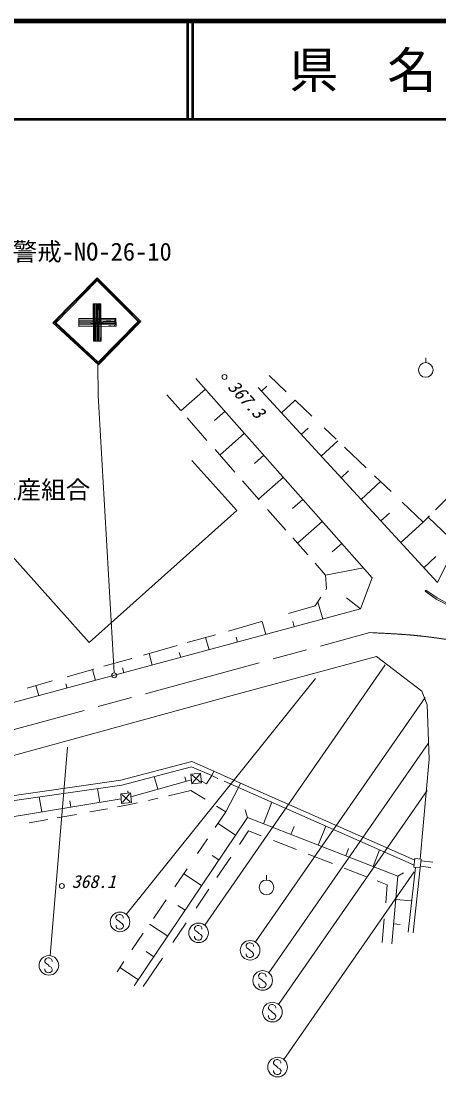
# Model space of a CAD drawing. Units: millimetres, scale not verified. Extents: x 40000 to 680000, y 20000 to 380000.
# Drawn here: x 280776 to 323384, y 272260 to 380000 of the extents above; entities that cross this region are included whole.
import ezdxf
from ezdxf.enums import TextEntityAlignment as Align

# ---------------------------------------------------------------- set-up
doc = ezdxf.new("R2010")
doc.units = ezdxf.units.MM
doc.header["$LTSCALE"] = 1000
doc.linetypes.add('CHAIN', pattern=[18.5, 12, -1.5, 3.5, -1.5])
for name, color, linetype, lineweight in [('M-BGD', 7, 'Continuous', 13), ('M-BMK', 2, 'CHAIN', 13), ('M-BMK-HTXT', 7, 'Continuous', 13), ('M-STR-STRC', 7, 'Continuous', 13), ('M-TTL', 2, 'Continuous', 140), ('M-TTL-LINE', 7, 'Continuous', 50)]:
    doc.layers.add(name, color=color, linetype=linetype, lineweight=lineweight)
doc.layers.add('M-TTL-TXT', color=7, linetype='Continuous')
doc.styles.add('ＭＳ ゴシック', font='')
doc.styles.get('ＭＳ ゴシック').set_extended_font_data('MS Gothic')

msp = doc.modelspace()

# ---------------------------------------------------------------- linework, layer by layer
at = {"layer": 'M-BGD'}
for p, q in [((322056, 345147), (322056, 345647)), ((334589, 345829), (323254, 322715)), ((307824, 342179), (306071, 343851)), ((298612, 343546), (316577, 323185)), ((305287, 342231), (305828, 342730)), ((297019, 340290), (295645, 341851)), ((299586, 342442), (297075, 340226)), ((323254, 322715), (304948, 342599)), ((307319, 340024), (308725, 341319)), ((310422, 339700), (308743, 341302)), ((299728, 337211), (297695, 339521)), ((301571, 340193), (300507, 339254)), ((309351, 337817), (310041, 338453)), ((312912, 337325), (311682, 338498)), ((303556, 337943), (301038, 335721)), ((302579, 333970), (300554, 336272)), ((311383, 335610), (313076, 337169)), ((315982, 334396), (313765, 336511)), ((298191, 335157), (302761, 330045)), ((305541, 335694), (304572, 334839)), ((313414, 333403), (314166, 334095)), ((305059, 331151), (303346, 333097)), ((307526, 333444), (305001, 331217)), ((315446, 331196), (317426, 333018)), ((318513, 331981), (316834, 333583)), ((324874, 331953), (323030, 330116)), ((309511, 331195), (308459, 330267)), ((321776, 328868), (319635, 330911)), ((287714, 316586), (275838, 329864)), ((302761, 330045), (287714, 316586)), ((307787, 328050), (305919, 330173)), ((317478, 328989), (318347, 329788)), ((311495, 328945), (308964, 326712)), ((321776, 328868), (319510, 326781)), ((322434, 329523), (321776, 328868)), ((322294, 329384), (325170, 326623)), ((310004, 325530), (308479, 327263)), ((313480, 326696), (312504, 325834)), ((311834, 323451), (310761, 324670)), ((321866, 324222), (323088, 325358)), ((315685, 324197), (311834, 323451)), ((311931, 322084), (311834, 323451)), ((316577, 323185), (315401, 320021)), ((310769, 320328), (311349, 321204)), ((311859, 321974), (311931, 322084)), ((315401, 320021), (313975, 321156)), ((321977, 321813), (322062, 321936)), ((321977, 321813), (323116, 321019)), ((322062, 321936), (323194, 321148)), ((323194, 321148), (324619, 320399)), ((315401, 320021), (279965, 310456)), ((308056, 319559), (310769, 320328)), ((311532, 318977), (311041, 320739)), ((323116, 321019), (324560, 320261)), ((301911, 317760), (305281, 318715)), ((305739, 317413), (305370, 318740)), ((308635, 318195), (308489, 318719)), ((297721, 316572), (300597, 317387)), ((299946, 315849), (299597, 317104)), ((302842, 316631), (302699, 317148)), ((293257, 315307), (296678, 316277)), ((289206, 314159), (292060, 314968)), ((294153, 314286), (293824, 315468)), ((297050, 315068), (296911, 315565)), ((302151, 311148), (317036, 315143)), ((317036, 315143), (321632, 311606)), ((285474, 313101), (288180, 313868)), ((288360, 312722), (288051, 313832)), ((291257, 313504), (291122, 313987)), ((281390, 311944), (283942, 312667)), ((282567, 311158), (282279, 312196)), ((285464, 311940), (285348, 312356)), ((321632, 311606), (322195, 310239)), ((278653, 304679), (302151, 311148)), ((322195, 310239), (322386, 304695)), ((290944, 302527), (298189, 304428)), ((291043, 302037), (298149, 303900)), ((298149, 303900), (300217, 303010)), ((298189, 304428), (300415, 303469)), ((322386, 304695), (321471, 294490)), ((294349, 302918), (294715, 301610)), ((297604, 302419), (297477, 302873)), ((299085, 303251), (298090, 303159)), ((298090, 303159), (298181, 302163)), ((299068, 302345), (298198, 303069)), ((298995, 303142), (298272, 302272)), ((299177, 302255), (299085, 303251)), ((299697, 302181), (300217, 303010)), ((300211, 303013), (300851, 302726)), ((300217, 303010), (300415, 303469)), ((300415, 303469), (303165, 302239)), ((300415, 303469), (301058, 303181)), ((301629, 302926), (303165, 302239)), ((250986, 296836), (290944, 302527)), ((262769, 298009), (291043, 302037)), ((288799, 300264), (288566, 301684)), ((291965, 300840), (298144, 302570)), ((298181, 302163), (299177, 302255)), ((299159, 302447), (299697, 302181)), ((301469, 302450), (302961, 301782)), ((302961, 301782), (301667, 299312)), ((303165, 302239), (302961, 301782)), ((302962, 301781), (320852, 293863)), ((303165, 302239), (320916, 294382)), ((272273, 297558), (290980, 300622)), ((282877, 299295), (282625, 300837)), ((291927, 301246), (290931, 301155)), ((290931, 301155), (291023, 300159)), ((291910, 300341), (291040, 301064)), ((291837, 301137), (291113, 300268)), ((291707, 301226), (291649, 301435)), ((292019, 300250), (291927, 301246)), ((293759, 300481), (294724, 300704)), ((295817, 300956), (298072, 301476)), ((298072, 301476), (299549, 300587)), ((285838, 299779), (285734, 300416)), ((287771, 299294), (289582, 299623)), ((290604, 299808), (291709, 300009)), ((291023, 300159), (292019, 300250)), ((291709, 300009), (292648, 300225)), ((300706, 299891), (301667, 299312)), ((306357, 300279), (305501, 298092)), ((281588, 298173), (283489, 298518)), ((284448, 298691), (286407, 299047)), ((292315, 281538), (303853, 298736)), ((301667, 299312), (300580, 297715)), ((303853, 298736), (303628, 299501)), ((303853, 298736), (319190, 292735)), ((300860, 298128), (302646, 296938)), ((303034, 295984), (303982, 297368)), ((303982, 297368), (305261, 296869)), ((308294, 296998), (308615, 297818)), ((311088, 295905), (311849, 297848)), ((299797, 296566), (298767, 295052)), ((306511, 296382), (308872, 295462)), ((313882, 294812), (314180, 295575)), ((316676, 293719), (317341, 295418)), ((300268, 294863), (300948, 294407)), ((300735, 292598), (302153, 294698)), ((310058, 295000), (312548, 294030)), ((320827, 293660), (320937, 294549)), ((320937, 294549), (321593, 294468)), ((321593, 294468), (321483, 293579)), ((321574, 294312), (322756, 294161)), ((297708, 293496), (296456, 291656)), ((313734, 293568), (315988, 292689)), ((319190, 292735), (319780, 293071)), ((320986, 293640), (320254, 287017)), ((321482, 293579), (320751, 286962)), ((321483, 293579), (320827, 293660)), ((321507, 293766), (322561, 293631)), ((297369, 292997), (299185, 291778)), ((305810, 292343), (305810, 292843)), ((317089, 292260), (318127, 291855)), ((319190, 292735), (318591, 285853)), ((298627, 289474), (299931, 291406)), ((318127, 291855), (317962, 290027)), ((295562, 290343), (294265, 288437)), ((320609, 290235), (318985, 290376)), ((296773, 289761), (297503, 289271)), ((293872, 287860), (295729, 286627)), ((296262, 285970), (297620, 287982)), ((317814, 288399), (317594, 285966)), ((318768, 287886), (319436, 287827)), ((293228, 286913), (292077, 285222)), ((293522, 285057), (294318, 284523)), ((291268, 284033), (290559, 282991)), ((290848, 283415), (292734, 282163)), ((293223, 281467), (295180, 284367))]:
    msp.add_line(p, q, dxfattribs=at)
for centre, radius in [((322051, 344401), 750), ((301521, 343688), 250), ((290273, 313238), 250), ((284934, 291741), 250), ((305805, 291597), 750)]:
    msp.add_circle(centre, radius, dxfattribs=at)
at = {"layer": 'M-BMK'}
msp.add_line((275620, 306493), (316350, 317595), dxfattribs=at)
msp.add_open_spline([(316350, 317595), (317954, 317523), (319557, 317452), (321151, 317290), (323886, 317012), (326595, 316468), (329341, 316277), (330981, 316163), (332635, 316174), (334271, 316337), (336263, 316535), (338227, 316957), (340207, 317252), (342946, 317661), (345715, 317828), (348477, 318049), (350588, 318219), (352695, 318420), (354805, 318590), (356898, 318760), (358994, 318899), (361092, 319007), (361442, 319025), (361791, 319042), (362141, 319058), (362491, 319074), (362841, 319089), (363190, 319102), (363540, 319116), (363890, 319128), (364240, 319139), (365248, 319171), (366256, 319192), (367264, 319201), (368272, 319210), (369280, 319208), (370288, 319199), (370833, 319195), (371377, 319189), (371922, 319183)], degree=3, knots=[0, 0, 0, 0, 1, 1, 1, 2, 2, 2, 3, 3, 3, 4, 4, 4, 5, 5, 5, 6, 6, 6, 7, 7, 7, 8, 8, 8, 9, 9, 9, 10, 10, 10, 11, 11, 11, 12, 12, 12, 13, 13, 13, 13], dxfattribs=at)
at = {"layer": 'M-STR-STRC'}
for p, q in [((288534, 353807), (284016, 349210)), ((284057, 349172), (288553, 353674)), ((288458, 353729), (284192, 349259)), ((288535, 353522), (284303, 349217)), ((292996, 349332), (288534, 353807)), ((292715, 349331), (288535, 353522)), ((292850, 349294), (288542, 353685)), ((288110, 351140), (288910, 351147)), ((288143, 347342), (288110, 351140)), ((288110, 351058), (288224, 347405)), ((288231, 351141), (288284, 347385)), ((288330, 351142), (288363, 347406)), ((288450, 351143), (288443, 347367)), ((288549, 351143), (288581, 347408)), ((288633, 351066), (288684, 350538)), ((288688, 351145), (288661, 347408)), ((288767, 351145), (288800, 347410)), ((288838, 351068), (288800, 347434)), ((288910, 351147), (288942, 347349)), ((284016, 349210), (288656, 344916)), ((284163, 349228), (288677, 345008)), ((284303, 349217), (288649, 345195)), ((290447, 349681), (286649, 349648)), ((286649, 349648), (286656, 348848)), ((286650, 349576), (290361, 349608)), ((286651, 349456), (290362, 349508)), ((286652, 349337), (290363, 349369)), ((286653, 349198), (290363, 349310)), ((286654, 349099), (290305, 349210)), ((286655, 349059), (290325, 349131)), ((288647, 345037), (292890, 349334)), ((288649, 345195), (292715, 349331)), ((288656, 344916), (292996, 349332)), ((289482, 349432), (290361, 349508)), ((290346, 349469), (290283, 349502)), ((290409, 349001), (290343, 349507)), ((290454, 348881), (290447, 349681)), ((286655, 348960), (290366, 349032)), ((286656, 348848), (290454, 348881)), ((289736, 348951), (290335, 349031)), ((290233, 348999), (290366, 348880)), ((288942, 347349), (288143, 347342)), ((288870, 347434), (288938, 347860)), ((288638, 341807), (288610, 345005)), ((288638, 341807), (290258, 313488)), ((317920, 314299), (299499, 287742)), ((310799, 312903), (291504, 288842)), ((321971, 310977), (304664, 286026)), ((322280, 306280), (306045, 282875)), ((285489, 305894), (283723, 284630)), ((322197, 301496), (307041, 279647)), ((320873, 293178), (307583, 274018)), ((290568, 288773), (290446, 288588)), ((290760, 288841), (290568, 288773)), ((290881, 288839), (290760, 288841)), ((291132, 288723), (290881, 288839)), ((290446, 288588), (290450, 288456)), ((290450, 288456), (290514, 288328)), ((290457, 287608), (290453, 287730)), ((290514, 288328), (290771, 288148)), ((290771, 288148), (290901, 288018)), ((290901, 288018), (291081, 287904)), ((291081, 287904), (291209, 287705)), ((291196, 288592), (291132, 288723)), ((291198, 288463), (291196, 288592)), ((291209, 287705), (291205, 287594)), ((298777, 287724), (298585, 287656)), ((298898, 287722), (298777, 287724)), ((299149, 287606), (298898, 287722)), ((290497, 287506), (290457, 287608)), ((290583, 287396), (290497, 287506)), ((290770, 287337), (290583, 287396)), ((290905, 287338), (290770, 287337)), ((291004, 287368), (290905, 287338)), ((291146, 287462), (291004, 287368)), ((291205, 287594), (291146, 287462)), ((298585, 287656), (298463, 287471)), ((298463, 287471), (298467, 287339)), ((298467, 287339), (298531, 287211)), ((298474, 286491), (298470, 286612)), ((298531, 287211), (298788, 287031)), ((298788, 287031), (298918, 286901)), ((298918, 286901), (299098, 286786)), ((299098, 286786), (299226, 286587)), ((299213, 287475), (299149, 287606)), ((299214, 287346), (299213, 287475)), ((298514, 286389), (298474, 286491)), ((298599, 286279), (298514, 286389)), ((298787, 286220), (298599, 286279)), ((298921, 286221), (298787, 286220)), ((299021, 286251), (298921, 286221)), ((299162, 286344), (299021, 286251)), ((299222, 286477), (299162, 286344)), ((299226, 286587), (299222, 286477)), ((303839, 285876), (303717, 285690)), ((303717, 285690), (303721, 285559)), ((303721, 285559), (303785, 285430)), ((304031, 285943), (303839, 285876)), ((304152, 285942), (304031, 285943)), ((304403, 285825), (304152, 285942)), ((304468, 285694), (304403, 285825)), ((304469, 285565), (304468, 285694)), ((303728, 284711), (303725, 284832)), ((303769, 284608), (303728, 284711)), ((303854, 284499), (303769, 284608)), ((303785, 285430), (304042, 285251)), ((304041, 284440), (303854, 284499)), ((304176, 284441), (304041, 284440)), ((304042, 285251), (304173, 285120)), ((304173, 285120), (304353, 285006)), ((304276, 284471), (304176, 284441)), ((304417, 284564), (304276, 284471)), ((304353, 285006), (304481, 284807)), ((304476, 284696), (304417, 284564)), ((304481, 284807), (304476, 284696)), ((283316, 284331), (283194, 284146)), ((283194, 284146), (283197, 284014)), ((283197, 284014), (283262, 283886)), ((283262, 283886), (283519, 283706)), ((283507, 284399), (283316, 284331)), ((283629, 284397), (283507, 284399)), ((283519, 283706), (283649, 283575)), ((283880, 284281), (283629, 284397)), ((283649, 283575), (283829, 283461)), ((283829, 283461), (283957, 283262)), ((283944, 284150), (283880, 284281)), ((283945, 284020), (283944, 284150)), ((283205, 283166), (283201, 283287)), ((283245, 283064), (283205, 283166)), ((283330, 282954), (283245, 283064)), ((283518, 282895), (283330, 282954)), ((283652, 282896), (283518, 282895)), ((283752, 282926), (283652, 282896)), ((283893, 283019), (283752, 282926)), ((283953, 283151), (283893, 283019)), ((283957, 283262), (283953, 283151)), ((305122, 282795), (305000, 282610)), ((305000, 282610), (305004, 282478)), ((305004, 282478), (305068, 282350)), ((305068, 282350), (305325, 282170)), ((305314, 282863), (305122, 282795)), ((305435, 282861), (305314, 282863)), ((305686, 282745), (305435, 282861)), ((305751, 282614), (305686, 282745)), ((305752, 282485), (305751, 282614)), ((305011, 281630), (305008, 281751)), ((305052, 281528), (305011, 281630)), ((305137, 281418), (305052, 281528)), ((305324, 281359), (305137, 281418)), ((305459, 281360), (305324, 281359)), ((305325, 282170), (305455, 282040)), ((305455, 282040), (305635, 281925)), ((305558, 281390), (305459, 281360)), ((305700, 281483), (305558, 281390)), ((305635, 281925), (305764, 281726)), ((305759, 281616), (305700, 281483)), ((305764, 281726), (305759, 281616)), ((306119, 279567), (305997, 279382)), ((305997, 279382), (306001, 279250)), ((306001, 279250), (306065, 279121)), ((306065, 279121), (306322, 278942)), ((306311, 279635), (306119, 279567)), ((306432, 279633), (306311, 279635)), ((306683, 279517), (306432, 279633)), ((306747, 279385), (306683, 279517)), ((306748, 279256), (306747, 279385)), ((306008, 278402), (306004, 278523)), ((306048, 278300), (306008, 278402)), ((306134, 278190), (306048, 278300)), ((306321, 278131), (306134, 278190)), ((306455, 278132), (306321, 278131)), ((306322, 278942), (306452, 278811)), ((306452, 278811), (306632, 278697)), ((306555, 278162), (306455, 278132)), ((306697, 278255), (306555, 278162)), ((306632, 278697), (306760, 278498)), ((306756, 278387), (306697, 278255)), ((306760, 278498), (306756, 278387)), ((306642, 273954), (306520, 273769)), ((306520, 273769), (306524, 273637)), ((306834, 274022), (306642, 273954)), ((306955, 274020), (306834, 274022)), ((307206, 273904), (306955, 274020)), ((307271, 273773), (307206, 273904)), ((307272, 273644), (307271, 273773)), ((306524, 273637), (306588, 273509)), ((306531, 272789), (306528, 272910)), ((306572, 272687), (306531, 272789)), ((306657, 272577), (306572, 272687)), ((306588, 273509), (306845, 273329)), ((306845, 273329), (306975, 273199)), ((306975, 273199), (307155, 273084)), ((307220, 272642), (307078, 272549)), ((307155, 273084), (307284, 272885)), ((307279, 272775), (307220, 272642)), ((307284, 272885), (307279, 272775)), ((306844, 272518), (306657, 272577)), ((306979, 272519), (306844, 272518)), ((307078, 272549), (306979, 272519))]:
    msp.add_line(p, q, dxfattribs=at)
for centre in [(290858, 288079), (298874, 286962), (304129, 285181), (283605, 283637), (305412, 282101), (306409, 278873), (306932, 273260)]:
    msp.add_circle(centre, 1000, dxfattribs=at)
at = {"layer": 'M-TTL'}
msp.add_line((680000, 380000), (40000, 380000), dxfattribs=at)
at = {"layer": 'M-TTL-LINE'}
for p, q in [((297750, 380000), (297750, 370000)), ((298250, 380000), (298250, 370000)), ((40000, 370000), (680000, 370000))]:
    msp.add_line(p, q, dxfattribs=at)

# ---------------------------------------------------------------- texts
at = {"layer": 'M-BGD', "style": 'ＭＳ ゴシック', "oblique": 15}
for s, rotation, p in [('367.3', 312.733, (301463, 342349)), ('368.1', 359.98, (285938, 291142))]:
    msp.add_text(s, height=1320, rotation=rotation, dxfattribs=at).set_placement(p, align=Align.BOTTOM_LEFT)
at = {"layer": 'M-BMK-HTXT', "style": 'ＭＳ ゴシック'}
msp.add_text('平蕨台共同生産組合', height=1833, rotation=359.98, dxfattribs=at).set_placement((265319, 330715), align=Align.BOTTOM_LEFT)
at = {"layer": 'M-STR-STRC', "style": 'ＭＳ ゴシック'}
msp.add_text('警戒-NO-26-10', height=1833, rotation=359.98, dxfattribs=at).set_placement((279914, 355013), align=Align.BOTTOM_LEFT)
at = {"layer": 'M-TTL-TXT', "style": 'ＭＳ ゴシック'}
msp.add_text('県\u3000名', height=3666, dxfattribs=at).set_placement((315625, 375000), align=Align.MIDDLE_CENTER)

doc.saveas('drawing.dxf')
